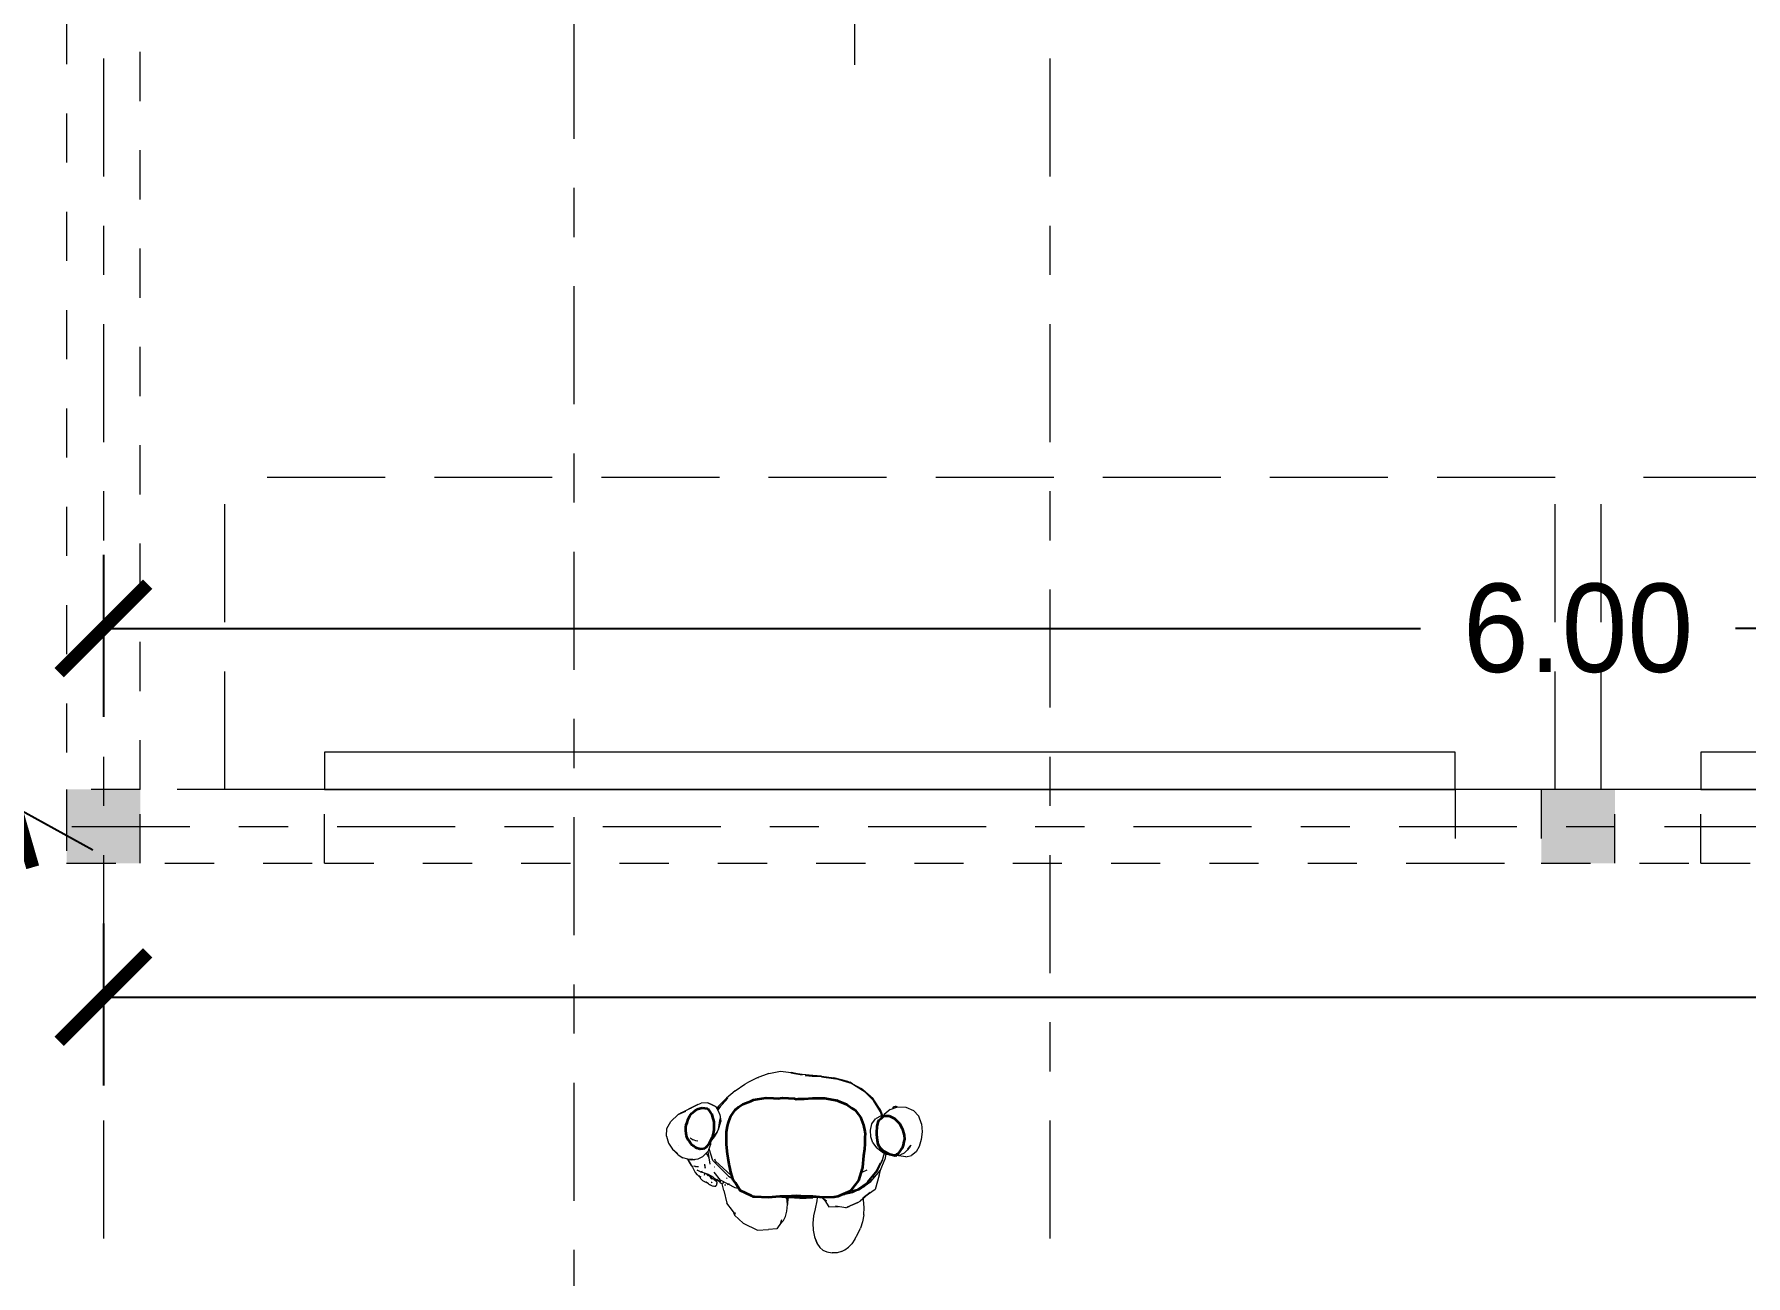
# Model space of a CAD drawing. Header units: millimetres. Extents: x -9559 to 23034, y -7226 to 22400.
# Drawn here: x 301.908 to 305.39, y 41.299 to 43.824 of the extents above; entities that cross this region are included whole.
import ezdxf

# ---------------------------------------------------------------- set-up
doc = ezdxf.new("R2010")
doc.units = ezdxf.units.MM
doc.header["$LTSCALE"] = 0.02
for name, pattern in [('0', [0]), ('ACAD_ISO02W100', [15, 12, -3]), ('ACAD_ISO10W100', [18, 12, -3, 0, -3]), ('DASHED2', [0.375, 0.25, -0.125])]:
    doc.linetypes.add(name, pattern=pattern)
for name, color, linetype, lineweight in [('A-ANNO-DIMS', 251, 'Continuous', 9), ('A-DOOR', 8, '0', 18), ('A-GENM', 255, 'Continuous', 5), ('G-ANNO-DIMS', 252, 'Continuous', 15), ('G-IMPT', 8, 'Continuous', 9), ('I-FURN', 9, 'Continuous', 9), ('S-GRID', 253, 'ACAD_ISO10W100', 5)]:
    doc.layers.add(name, color=color, linetype=linetype, lineweight=lineweight)
doc.layers.add('IH-PLANO BASE', color=250, linetype='DASHED2', lineweight=5, transparency=0.55)
doc.styles.get("Standard").update_dxf_attribs({"font": 'GOTHIC.TTF'})
doc.dimstyles.get("Standard").update_dxf_attribs({"dimtxt": 0.18, "dimasz": 0.18, "dimexe": 0.18, "dimexo": 0.0625, "dimgap": 0.09, "dimtad": 0, "dimzin": 3, "dimdsep": 46, "dimtxsty": 'Standard', "dimblk": 'ARCHTICK', "dimcen": 0.09, "dimadec": 0, "dimazin": 0, "dimtfac": 1, "dimtofl": 0, "dimtmove": 0, "dimatfit": 3, "dimldrblk": 'ARCHTICK', "dimfxl": 1, "dimtolj": 1, "dimtzin": 0, "dimarcsym": 0})

# ---------------------------------------------------------------- blocks, each defined once
blk = doc.blocks.new('Puerta elevada enrollable - 2435 x 1981mm-626876-Nivel 1')
at = {"layer": 'A-DOOR'}
blk.add_line((-1.3532, -0.075), (1.3532, -0.075), dxfattribs=at)
at = {"layer": 'A-DOOR', "linetype": 'ACAD_ISO02W100'}
for p, q in [((-1.3532, -0.075), (-1.3532, -0.7098)), ((1.3532, -0.075), (1.3532, -0.7098)), ((-1.3532, -0.7098), (1.3532, -0.7098))]:
    blk.add_line(p, q, dxfattribs=at)
at = {"layer": 'A-DOOR', "lineweight": 18}
for p, q in [((1.15, -0.075), (-1.15, -0.075)), ((-1.15, -0.075), (-1.15, -0.151)), ((1.15, -0.151), (1.15, -0.075)), ((-1.15, -0.151), (1.15, -0.151))]:
    blk.add_line(p, q, dxfattribs=at)
blk = doc.blocks.new('Female Figure 2 - 01skin_DXF-324356-Nivel 1')
at = {"layer": 'G-IMPT'}
for p, q in [((0.1914, -0.7645), (0.1913, -0.7656)), ((0.1914, -0.7645), (0.1931, -0.7621)), ((0.1939, -0.7612), (0.1931, -0.7621)), ((0.1939, -0.7612), (0.1962, -0.7611)), ((0.1975, -0.7612), (0.1962, -0.7611)), ((0.1987, -0.762), (0.1975, -0.7612)), ((0.1987, -0.762), (0.1981, -0.7616)), ((0.1998, -0.7624), (0.1981, -0.7616)), ((0.1987, -0.7622), (0.199, -0.7625)), ((-0.2264, -0.8685), (-0.2205, -0.8776)), ((-0.2262, -0.8682), (-0.2242, -0.8712)), ((-0.2258, -0.8692), (-0.2237, -0.873)), ((-0.2199, -0.8707), (-0.2202, -0.8694)), ((-0.2199, -0.8707), (-0.2202, -0.8694)), ((-0.1888, -0.8569), (-0.1847, -0.862)), ((-0.1825, -0.865), (-0.1847, -0.862)), ((-0.2183, -0.881), (-0.2242, -0.8712)), ((-0.2237, -0.873), (-0.2201, -0.8787)), ((-0.2183, -0.881), (-0.2205, -0.8776)), ((-0.2201, -0.8787), (-0.2163, -0.8846)), ((-0.2163, -0.8846), (-0.2116, -0.8943)), ((-0.2085, -0.8842), (-0.2138, -0.8826)), ((-0.2138, -0.8826), (-0.2131, -0.883)), ((-0.2085, -0.8842), (-0.2131, -0.883)), ((-0.2116, -0.8943), (-0.2105, -0.8957)), ((-0.2059, -0.9006), (-0.2105, -0.8957)), ((-0.2071, -0.8838), (-0.2103, -0.8832)), ((-0.2103, -0.8832), (-0.2089, -0.8835)), ((-0.1999, -0.8939), (-0.2067, -0.8911)), ((-0.2067, -0.8911), (-0.2034, -0.8924)), ((-0.2042, -0.8842), (-0.2066, -0.8838)), ((-0.2036, -0.9029), (-0.2059, -0.9006)), ((-0.2036, -0.9029), (-0.1993, -0.9046)), ((-0.1998, -0.9057), (-0.2033, -0.9015)), ((-0.2024, -0.9027), (-0.2033, -0.9015)), ((-0.2024, -0.9027), (-0.2014, -0.9046)), ((-0.201, -0.9045), (-0.2023, -0.9033)), ((-0.2023, -0.9033), (-0.1993, -0.9046)), ((-0.2014, -0.9046), (-0.2004, -0.9067)), ((-0.1998, -0.9057), (-0.201, -0.9045)), ((-0.1999, -0.8939), (-0.1957, -0.893)), ((-0.1999, -0.8939), (-0.1986, -0.8942)), ((-0.1999, -0.8939), (-0.1949, -0.8956)), ((-0.1986, -0.8942), (-0.1957, -0.893)), ((-0.1949, -0.8956), (-0.1885, -0.8977)), ((-0.1915, -0.8967), (-0.1926, -0.9017)), ((-0.1915, -0.8967), (-0.1926, -0.9017)), ((-0.1902, -0.8866), (-0.1909, -0.8785)), ((-0.1901, -0.8866), (-0.1909, -0.8785)), ((-0.1885, -0.8977), (-0.1847, -0.8991)), ((-0.1881, -0.8988), (-0.186, -0.8997)), ((-0.1881, -0.8988), (-0.1848, -0.9001)), ((-0.1871, -0.8984), (-0.1857, -0.9005)), ((-0.1871, -0.8986), (-0.1857, -0.9005)), ((-0.1871, -0.8987), (-0.1857, -0.9005)), ((-0.1871, -0.8992), (-0.186, -0.8997)), ((-0.1871, -0.8993), (-0.1843, -0.9024)), ((-0.1871, -0.8995), (-0.1854, -0.9017)), ((-0.1858, -0.9008), (-0.1843, -0.9024)), ((-0.1854, -0.9017), (-0.1857, -0.9005)), ((-0.1848, -0.9001), (-0.1814, -0.9021)), ((-0.1847, -0.8991), (-0.1811, -0.9009)), ((-0.1784, -0.9061), (-0.1814, -0.9021)), ((-0.1814, -0.9021), (-0.1767, -0.9085)), ((-0.1814, -0.9021), (-0.1791, -0.9049)), ((-0.1811, -0.9009), (-0.1781, -0.9026)), ((-0.1767, -0.9085), (-0.1791, -0.9049)), ((-0.1781, -0.9026), (-0.1752, -0.9045)), ((-0.1752, -0.9045), (-0.1722, -0.907)), ((-0.1723, -0.8837), (-0.1718, -0.8843)), ((-0.2004, -0.9067), (-0.1998, -0.9078)), ((-0.1954, -0.9125), (-0.1998, -0.9078)), ((-0.194, -0.9132), (-0.1954, -0.9125)), ((-0.194, -0.9132), (-0.1923, -0.9141)), ((-0.1897, -0.915), (-0.1923, -0.9141)), ((-0.1858, -0.9171), (-0.1897, -0.915)), ((-0.1871, -0.9161), (-0.1883, -0.915)), ((-0.1847, -0.9181), (-0.1883, -0.915)), ((-0.1864, -0.9167), (-0.1871, -0.9161)), ((-0.1838, -0.9188), (-0.1864, -0.9167)), ((-0.1847, -0.9181), (-0.1858, -0.9171)), ((-0.1838, -0.9188), (-0.1831, -0.9192)), ((-0.1831, -0.9192), (-0.1821, -0.9198)), ((-0.1821, -0.9198), (-0.1812, -0.9202)), ((-0.1812, -0.9202), (-0.1804, -0.9206)), ((-0.1804, -0.9206), (-0.1762, -0.9224)), ((-0.1794, -0.9059), (-0.1768, -0.9076)), ((-0.1794, -0.9059), (-0.1779, -0.907)), ((-0.1773, -0.9072), (-0.1786, -0.9066)), ((-0.1786, -0.9066), (-0.1768, -0.9076)), ((-0.1784, -0.9061), (-0.1767, -0.9085)), ((-0.1773, -0.916), (-0.1783, -0.9158)), ((-0.1779, -0.907), (-0.1761, -0.9094)), ((-0.1773, -0.9072), (-0.1752, -0.9082)), ((-0.1773, -0.916), (-0.1762, -0.9165)), ((-0.1767, -0.9085), (-0.1761, -0.9094)), ((-0.1762, -0.9224), (-0.1729, -0.9234)), ((-0.1725, -0.9099), (-0.1752, -0.9082)), ((-0.1707, -0.924), (-0.1729, -0.9234)), ((-0.1725, -0.9099), (-0.1698, -0.912)), ((-0.1722, -0.907), (-0.1691, -0.9088)), ((-0.1698, -0.9238), (-0.1707, -0.924)), ((-0.1698, -0.912), (-0.167, -0.9152)), ((-0.1698, -0.9238), (-0.1687, -0.9232)), ((-0.1691, -0.9088), (-0.1667, -0.9108)), ((-0.1687, -0.9224), (-0.1667, -0.9205)), ((-0.1687, -0.9224), (-0.1681, -0.9214)), ((-0.1687, -0.9232), (-0.1681, -0.9214)), ((-0.1659, -0.9102), (-0.1671, -0.9091)), ((-0.1634, -0.9127), (-0.1671, -0.9091)), ((-0.167, -0.9152), (-0.1666, -0.9179)), ((-0.1648, -0.9117), (-0.1667, -0.9108)), ((-0.1667, -0.9205), (-0.1666, -0.9179)), ((-0.1624, -0.9132), (-0.1659, -0.9102)), ((-0.1649, -0.9112), (-0.1659, -0.9102)), ((-0.1659, -0.9102), (-0.1634, -0.9127)), ((-0.1624, -0.9132), (-0.1649, -0.9112)), ((-0.1613, -0.914), (-0.1649, -0.9112)), ((-0.1649, -0.9112), (-0.1634, -0.9125)), ((-0.1634, -0.9127), (-0.1648, -0.9117)), ((-0.1613, -0.914), (-0.1634, -0.9125)), ((-0.1634, -0.9125), (-0.1619, -0.9139)), ((-0.1634, -0.9125), (-0.16, -0.9146)), ((-0.1624, -0.9132), (-0.1634, -0.9127)), ((-0.1589, -0.9136), (-0.1634, -0.9127)), ((-0.1597, -0.9136), (-0.1634, -0.9127)), ((-0.1624, -0.9132), (-0.1613, -0.914)), ((-0.1619, -0.9139), (-0.16, -0.9159)), ((-0.1613, -0.914), (-0.16, -0.9146)), ((-0.16, -0.9159), (-0.1583, -0.9175)), ((-0.1589, -0.9136), (-0.1597, -0.9136)), ((-0.1583, -0.9175), (-0.1566, -0.9189)), ((-0.155, -0.92), (-0.1566, -0.9189)), ((-0.153, -0.9151), (-0.1555, -0.9179)), ((-0.1555, -0.9179), (-0.1554, -0.9177)), ((-0.1535, -0.9151), (-0.1526, -0.9148)), ((-0.1535, -0.9151), (-0.1526, -0.9148)), ((-0.1484, -0.9211), (-0.1512, -0.9214)), ((-0.1484, -0.9211), (-0.1507, -0.9213)), ((-0.1473, -0.9061), (-0.1456, -0.9077)), ((-0.1447, -0.9201), (-0.1453, -0.9204)), ((-0.1416, -0.9183), (-0.1447, -0.9201))]:
    blk.add_line(p, q, dxfattribs=at)
blk = doc.blocks.new('Female Figure 2 - Female Figure 2-V14-Nivel 1')
at = {"layer": 'A-GENM', "lineweight": 35}
for p, q in [((-0.2034, 0.0658), (-0.1972, 0.0708)), ((-0.1972, 0.0708), (-0.1933, 0.0741)), ((-0.1933, 0.0741), (-0.1898, 0.0754)), ((-0.1898, 0.0754), (-0.1819, 0.0776)), ((-0.1817, 0.0775), (-0.1721, 0.0761)), ((-0.1721, 0.0761), (-0.17, 0.0748)), ((-0.17, 0.0748), (-0.1644, 0.0665)), ((-0.1238, 0.0603), (-0.1154, 0.0723)), ((-0.1154, 0.0723), (-0.1142, 0.0739)), ((-0.1142, 0.0739), (-0.1129, 0.0747)), ((-0.1129, 0.0747), (-0.1071, 0.0793)), ((-0.1071, 0.0793), (-0.0992, 0.085)), ((-0.0992, 0.085), (-0.0829, 0.0913)), ((-0.0829, 0.0913), (-0.0774, 0.0939)), ((-0.0774, 0.0939), (-0.0694, 0.0952)), ((-0.0694, 0.0952), (-0.0517, 0.0976)), ((-0.0517, 0.0976), (-0.0367, 0.0969)), ((-0.0367, 0.0969), (-0.0274, 0.0968)), ((-0.0274, 0.0968), (-0.0185, 0.0977)), ((-0.0185, 0.0977), (-0.006, 0.097)), ((-0.006, 0.097), (0.0061, 0.0965)), ((0.0061, 0.0965), (0.0095, 0.0953)), ((0.0095, 0.0953), (0.0132, 0.0956)), ((0.0132, 0.0956), (0.0258, 0.0955)), ((0.0258, 0.0955), (0.0428, 0.0969)), ((0.0428, 0.0969), (0.0452, 0.0971)), ((0.0452, 0.0971), (0.0477, 0.0971)), ((0.0477, 0.0971), (0.0677, 0.097)), ((0.0677, 0.097), (0.0712, 0.0963)), ((0.0712, 0.0963), (0.0893, 0.0931)), ((0.0893, 0.0931), (0.0914, 0.0929)), ((0.0914, 0.0929), (0.0943, 0.0918)), ((0.0943, 0.0918), (0.1124, 0.0844)), ((0.1124, 0.0844), (0.1223, 0.0771)), ((0.1223, 0.0771), (0.1296, 0.0728)), ((0.1296, 0.0728), (0.1363, 0.0637)), ((-0.2154, 0.0311), (-0.2152, 0.0381)), ((-0.2152, 0.0381), (-0.2145, 0.0429)), ((-0.2145, 0.0429), (-0.2127, 0.0477)), ((-0.2127, 0.0477), (-0.2107, 0.0547)), ((-0.2107, 0.0547), (-0.2068, 0.061)), ((-0.2068, 0.061), (-0.2034, 0.0658)), ((-0.1644, 0.0665), (-0.1625, 0.065)), ((-0.1625, 0.065), (-0.162, 0.0639)), ((-0.162, 0.0639), (-0.1618, 0.0602)), ((-0.1618, 0.0602), (-0.1585, 0.0491)), ((-0.1585, 0.0491), (-0.1584, 0.0384)), ((-0.1584, 0.0384), (-0.1585, 0.0326)), ((-0.1326, 0.0285), (-0.1306, 0.0403)), ((-0.1306, 0.0403), (-0.1292, 0.0455)), ((-0.1292, 0.0455), (-0.1276, 0.0495)), ((-0.1276, 0.0495), (-0.1238, 0.0603)), ((0.1363, 0.0637), (0.1404, 0.0588)), ((0.1404, 0.0588), (0.1423, 0.0532)), ((0.1423, 0.0532), (0.1463, 0.0424)), ((0.1463, 0.0424), (0.1488, 0.0292)), ((0.1734, 0.0267), (0.1742, 0.04)), ((0.1742, 0.04), (0.1766, 0.0507)), ((0.1766, 0.0507), (0.1783, 0.0534)), ((0.1783, 0.0534), (0.1819, 0.0556)), ((0.1819, 0.0556), (0.1867, 0.0608)), ((0.1867, 0.0608), (0.1899, 0.0611)), ((0.1899, 0.0611), (0.1983, 0.061)), ((0.1983, 0.061), (0.2093, 0.0555)), ((0.2093, 0.0555), (0.2099, 0.0552)), ((0.2099, 0.0552), (0.2103, 0.0548)), ((0.2103, 0.0548), (0.2136, 0.0514)), ((0.2136, 0.0514), (0.2194, 0.0453)), ((0.2194, 0.0453), (0.2248, 0.0355)), ((0.2248, 0.0355), (0.2258, 0.0336)), ((-0.2142, 0.0255), (-0.2154, 0.0311)), ((-0.2136, 0.0206), (-0.2142, 0.0255)), ((-0.2122, 0.0162), (-0.2136, 0.0206)), ((-0.2102, 0.0121), (-0.2122, 0.0162)), ((-0.208, 0.0097), (-0.2102, 0.0121)), ((-0.2054, 0.0055), (-0.208, 0.0097)), ((-0.2021, 0.0016), (-0.2054, 0.0055)), ((-0.2004, 0.0003), (-0.2021, 0.0016)), ((-0.1988, -0.0003), (-0.2004, 0.0003)), ((-0.168, 0.0053), (-0.1731, -0.0017)), ((-0.1619, 0.0174), (-0.1679, 0.0055)), ((-0.1591, 0.0282), (-0.1619, 0.0174)), ((-0.1585, 0.0326), (-0.1591, 0.0282)), ((-0.1327, 0.0082), (-0.1324, 0.0134)), ((-0.1324, 0.0029), (-0.1327, 0.0082)), ((-0.1324, 0.0134), (-0.1326, 0.0285)), ((-0.1302, -0.0165), (-0.1324, 0.0029)), ((0.149, 0.0041), (0.148, -0.0066)), ((0.1488, 0.0292), (0.1495, 0.0243)), ((0.1495, 0.0243), (0.149, 0.0176)), ((0.149, 0.0176), (0.149, 0.0041)), ((0.1733, 0.0251), (0.1734, 0.0267)), ((0.1737, 0.0234), (0.1733, 0.0251)), ((0.1746, 0.0111), (0.1737, 0.0234)), ((0.1759, 0.0035), (0.1746, 0.0111)), ((0.1779, -0.0009), (0.1759, 0.0035)), ((0.227, 0.0014), (0.2246, -0.0044)), ((0.2258, 0.0336), (0.2262, 0.0316)), ((0.2262, 0.0316), (0.2289, 0.0222)), ((0.2286, 0.0087), (0.2271, 0.0015)), ((0.2293, 0.0112), (0.2286, 0.0087)), ((0.2289, 0.0222), (0.2294, 0.014)), ((0.2294, 0.014), (0.2293, 0.0112)), ((-0.1952, -0.0035), (-0.1988, -0.0003)), ((-0.193, -0.0044), (-0.1952, -0.0035)), ((-0.188, -0.006), (-0.193, -0.0044)), ((-0.1874, -0.0064), (-0.188, -0.006)), ((-0.1863, -0.0065), (-0.1874, -0.0064)), ((-0.1795, -0.0062), (-0.1863, -0.0065)), ((-0.1747, -0.0034), (-0.1795, -0.0062)), ((-0.1731, -0.0017), (-0.1747, -0.0034)), ((-0.1291, -0.0246), (-0.1302, -0.0165)), ((-0.1267, -0.0378), (-0.1291, -0.0246)), ((0.1466, -0.0201), (0.1441, -0.0429)), ((0.148, -0.0066), (0.1466, -0.0201)), ((0.1822, -0.006), (0.1779, -0.0009)), ((0.1861, -0.0103), (0.1822, -0.006)), ((0.1898, -0.0118), (0.1861, -0.0103)), ((0.1998, -0.0175), (0.1898, -0.0118)), ((0.2028, -0.0181), (0.1998, -0.0175)), ((0.2081, -0.0195), (0.2028, -0.0181)), ((0.2098, -0.02), (0.2081, -0.0195)), ((0.2113, -0.02), (0.2098, -0.02)), ((0.2129, -0.0194), (0.2113, -0.02)), ((0.2133, -0.0175), (0.2129, -0.0194)), ((0.2151, -0.0169), (0.2133, -0.0175)), ((0.2167, -0.0157), (0.2151, -0.0169)), ((0.2186, -0.0127), (0.2167, -0.0157)), ((0.2216, -0.0084), (0.2186, -0.0127)), ((0.2232, -0.0067), (0.2216, -0.0084)), ((0.2246, -0.0044), (0.2232, -0.0067)), ((-0.1258, -0.0433), (-0.1267, -0.0378)), ((-0.1234, -0.0537), (-0.1258, -0.0433)), ((-0.1191, -0.0691), (-0.1234, -0.0537)), ((-0.1144, -0.0754), (-0.1191, -0.0691)), ((0.1436, -0.0457), (0.1358, -0.0706)), ((0.1439, -0.0446), (0.1436, -0.0457)), ((0.144, -0.044), (0.1439, -0.0446)), ((0.1441, -0.0429), (0.144, -0.044)), ((-0.1047, -0.0907), (-0.1144, -0.0754)), ((-0.0817, -0.1017), (-0.1047, -0.0907)), ((-0.0789, -0.1032), (-0.0817, -0.1017)), ((-0.0752, -0.1037), (-0.0789, -0.1032)), ((-0.0474, -0.105), (-0.0752, -0.1037)), ((-0.0236, -0.1029), (-0.0474, -0.105)), ((-0.017, -0.103), (-0.0236, -0.1029)), ((-0.0101, -0.1027), (-0.017, -0.103)), ((0.0098, -0.1015), (-0.0101, -0.1027)), ((0.0283, -0.1027), (0.0098, -0.1015)), ((0.0355, -0.1029), (0.0283, -0.1027)), ((0.0429, -0.103), (0.0355, -0.1029)), ((0.0637, -0.1049), (0.0429, -0.103)), ((0.0867, -0.1041), (0.0637, -0.1049)), ((0.0938, -0.1031), (0.0867, -0.1041)), ((0.1001, -0.1001), (0.0938, -0.1031)), ((0.1194, -0.0921), (0.1001, -0.1001)), ((0.1286, -0.0795), (0.1194, -0.0921)), ((0.1358, -0.0706), (0.1286, -0.0795))]:
    blk.add_line(p, q, dxfattribs=at)
at = {"layer": 'G-IMPT'}
for p, q in [((-0.0464, 0.1475), (-0.0703, 0.1385)), ((-0.0692, 0.1393), (-0.0676, 0.1395)), ((-0.0464, 0.1475), (-0.0229, 0.1519)), ((-0.0229, 0.1519), (-0.0012, 0.1493)), ((0.0212, 0.1455), (-0.0017, 0.1486)), ((-0.0017, 0.1486), (0.0217, 0.1444)), ((0.0217, 0.1444), (-0.0012, 0.1493)), ((0.0429, 0.143), (0.0212, 0.1455)), ((0.0417, 0.1415), (0.0274, 0.1429)), ((0.0436, 0.142), (0.0304, 0.1429)), ((0.061, 0.1405), (0.0417, 0.1415)), ((0.0607, 0.1419), (0.0429, 0.143)), ((0.0436, 0.142), (0.0623, 0.1413)), ((0.0607, 0.1419), (0.0861, 0.1386)), ((0.061, 0.1405), (0.0903, 0.1365)), ((0.0623, 0.1413), (0.0888, 0.138)), ((-0.1151, 0.1122), (-0.1321, 0.0973)), ((-0.1151, 0.1122), (-0.0954, 0.1258)), ((-0.0954, 0.1258), (-0.0905, 0.1284)), ((-0.0703, 0.1385), (-0.0905, 0.1284)), ((0.1144, 0.1311), (0.0861, 0.1386)), ((0.0888, 0.138), (0.1186, 0.1296)), ((0.1237, 0.1266), (0.0903, 0.1365)), ((0.1237, 0.1266), (0.1144, 0.1311)), ((0.1237, 0.1266), (0.1186, 0.1296)), ((0.1186, 0.1296), (0.1495, 0.1103)), ((0.1186, 0.1296), (0.1451, 0.1139)), ((0.1237, 0.1266), (0.1413, 0.1165)), ((0.1495, 0.1103), (0.1413, 0.1165)), ((0.1669, 0.0925), (0.1451, 0.1139)), ((0.1657, 0.0955), (0.1451, 0.1139)), ((0.1495, 0.1103), (0.1451, 0.1139)), ((0.1495, 0.1103), (0.1632, 0.0979)), ((-0.2311, 0.0642), (-0.2154, 0.071)), ((-0.2216, 0.0687), (-0.2191, 0.0701)), ((-0.2191, 0.0701), (-0.2152, 0.0722)), ((-0.2152, 0.0722), (-0.2038, 0.0785)), ((-0.2098, 0.0746), (-0.1909, 0.0844)), ((-0.2098, 0.0746), (-0.2039, 0.0778)), ((-0.1909, 0.0844), (-0.2039, 0.0778)), ((-0.2038, 0.0785), (-0.1979, 0.0812)), ((-0.1972, 0.0708), (-0.2034, 0.0658)), ((-0.1979, 0.0812), (-0.1909, 0.0844)), ((-0.1933, 0.0741), (-0.1972, 0.0708)), ((-0.1898, 0.0754), (-0.1933, 0.0741)), ((-0.1909, 0.0844), (-0.1843, 0.0867)), ((-0.1898, 0.0754), (-0.1819, 0.0776)), ((-0.1703, 0.0876), (-0.1843, 0.0867)), ((-0.1817, 0.0775), (-0.1721, 0.0761)), ((-0.17, 0.0748), (-0.1721, 0.0761)), ((-0.1591, 0.0825), (-0.1703, 0.0876)), ((-0.1703, 0.0876), (-0.1651, 0.0853)), ((-0.1703, 0.0876), (-0.1544, 0.0801)), ((-0.1644, 0.0665), (-0.17, 0.0748)), ((-0.1651, 0.0853), (-0.1544, 0.0801)), ((-0.1591, 0.0825), (-0.1544, 0.0801)), ((-0.1478, 0.0693), (-0.1544, 0.0801)), ((-0.1477, 0.0817), (-0.1523, 0.0766)), ((-0.1504, 0.0734), (-0.1469, 0.0783)), ((-0.1447, 0.0806), (-0.1497, 0.0739)), ((-0.1477, 0.0817), (-0.1321, 0.0973)), ((-0.1469, 0.0783), (-0.1297, 0.0969)), ((-0.1447, 0.0806), (-0.1297, 0.0969)), ((-0.1154, 0.0723), (-0.1238, 0.0603)), ((-0.1142, 0.0739), (-0.1154, 0.0723)), ((-0.1142, 0.0739), (-0.1129, 0.0747)), ((-0.1071, 0.0793), (-0.1129, 0.0747)), ((-0.0992, 0.085), (-0.1071, 0.0793)), ((-0.0829, 0.0913), (-0.0992, 0.085)), ((-0.0774, 0.0939), (-0.0829, 0.0913)), ((-0.0694, 0.0952), (-0.0774, 0.0939)), ((-0.0517, 0.0976), (-0.0694, 0.0952)), ((-0.0367, 0.0969), (-0.0517, 0.0976)), ((-0.0367, 0.0969), (-0.0274, 0.0968)), ((-0.0274, 0.0968), (-0.0185, 0.0977)), ((-0.006, 0.097), (-0.0185, 0.0977)), ((0.0061, 0.0965), (-0.006, 0.097)), ((0.0095, 0.0953), (0.0061, 0.0965)), ((0.0132, 0.0956), (0.0095, 0.0953)), ((0.0258, 0.0955), (0.0132, 0.0956)), ((0.0428, 0.0969), (0.0258, 0.0955)), ((0.0428, 0.0969), (0.0452, 0.0971)), ((0.0452, 0.0971), (0.0477, 0.0971)), ((0.0677, 0.097), (0.0477, 0.0971)), ((0.0677, 0.097), (0.0712, 0.0963)), ((0.0712, 0.0963), (0.0893, 0.0931)), ((0.0893, 0.0931), (0.0914, 0.0929)), ((0.0914, 0.0929), (0.0943, 0.0918)), ((0.0943, 0.0918), (0.1124, 0.0844)), ((0.1223, 0.0771), (0.1124, 0.0844)), ((0.1296, 0.0728), (0.1223, 0.0771)), ((0.1363, 0.0637), (0.1296, 0.0728)), ((0.1806, 0.0737), (0.1632, 0.0979)), ((0.1817, 0.0718), (0.1657, 0.0955)), ((0.1808, 0.0696), (0.1669, 0.0925)), ((0.1855, 0.0613), (0.1806, 0.0737)), ((0.1855, 0.0613), (0.1817, 0.0718)), ((0.2008, 0.0742), (0.1882, 0.0637)), ((0.2008, 0.0742), (0.2161, 0.0793)), ((0.2161, 0.0793), (0.2326, 0.0787)), ((0.2326, 0.0787), (0.2479, 0.0722)), ((0.2479, 0.0722), (0.2591, 0.0604)), ((-0.2546, 0.0199), (-0.2535, 0.0353)), ((-0.2535, 0.0353), (-0.246, 0.05)), ((-0.2311, 0.0642), (-0.246, 0.05)), ((-0.2189, 0.0696), (-0.2311, 0.0642)), ((-0.2311, 0.0642), (-0.2261, 0.0664)), ((-0.2216, 0.0687), (-0.2261, 0.0664)), ((-0.2156, 0.0321), (-0.2152, 0.0436)), ((-0.2154, 0.0325), (-0.2152, 0.0436)), ((-0.2154, 0.0311), (-0.2152, 0.0381)), ((-0.2152, 0.0381), (-0.2145, 0.0429)), ((-0.2127, 0.0477), (-0.2145, 0.0429)), ((-0.2107, 0.0547), (-0.2127, 0.0477)), ((-0.2068, 0.061), (-0.2107, 0.0547)), ((-0.2068, 0.061), (-0.2034, 0.0658)), ((-0.1625, 0.065), (-0.1644, 0.0665)), ((-0.162, 0.0639), (-0.1625, 0.065)), ((-0.1618, 0.0602), (-0.162, 0.0639)), ((-0.1618, 0.0602), (-0.1585, 0.0491)), ((-0.1579, 0.0363), (-0.1591, 0.0282)), ((-0.1585, 0.0491), (-0.1584, 0.0384)), ((-0.1584, 0.0384), (-0.1585, 0.0326)), ((-0.1579, 0.0363), (-0.1582, 0.035)), ((-0.1489, 0.0335), (-0.1456, 0.0555)), ((-0.1489, 0.0335), (-0.1442, 0.0494)), ((-0.1489, 0.0335), (-0.147, 0.0414)), ((-0.1459, 0.0636), (-0.1478, 0.0693)), ((-0.147, 0.0414), (-0.1456, 0.0555)), ((-0.1459, 0.0636), (-0.1442, 0.0494)), ((-0.1306, 0.0403), (-0.1326, 0.0285)), ((-0.1292, 0.0455), (-0.1306, 0.0403)), ((-0.1276, 0.0495), (-0.1292, 0.0455)), ((-0.1276, 0.0495), (-0.1238, 0.0603)), ((0.1363, 0.0637), (0.1404, 0.0588)), ((0.1423, 0.0532), (0.1404, 0.0588)), ((0.1463, 0.0424), (0.1423, 0.0532)), ((0.1463, 0.0424), (0.1488, 0.0292)), ((0.1608, 0.0318), (0.1635, 0.0447)), ((0.1635, 0.0447), (0.1706, 0.0554)), ((0.1824, 0.061), (0.1706, 0.0554)), ((0.1742, 0.04), (0.1734, 0.0267)), ((0.1766, 0.0507), (0.1742, 0.04)), ((0.1783, 0.0534), (0.1766, 0.0507)), ((0.1819, 0.0556), (0.1783, 0.0534)), ((0.1837, 0.0612), (0.1808, 0.0696)), ((0.1819, 0.0556), (0.1867, 0.0608)), ((0.1824, 0.061), (0.185, 0.0613)), ((0.1985, 0.0611), (0.185, 0.0613)), ((0.1882, 0.0637), (0.1865, 0.0612)), ((0.1867, 0.0608), (0.1899, 0.0611)), ((0.1983, 0.061), (0.1899, 0.0611)), ((0.2093, 0.0555), (0.1983, 0.061)), ((0.2101, 0.0552), (0.1985, 0.0611)), ((0.2093, 0.0555), (0.2099, 0.0552)), ((0.2099, 0.0552), (0.2103, 0.0548)), ((0.2101, 0.0552), (0.2122, 0.0535)), ((0.2136, 0.0514), (0.2103, 0.0548)), ((0.2176, 0.0487), (0.2122, 0.0535)), ((0.2194, 0.0453), (0.2136, 0.0514)), ((0.2176, 0.0487), (0.2152, 0.0498)), ((0.2194, 0.0453), (0.2248, 0.0355)), ((0.2258, 0.0336), (0.2248, 0.0355)), ((0.2643, 0.0449), (0.2591, 0.0604)), ((0.2643, 0.0449), (0.2653, 0.0286)), ((-0.2546, 0.0199), (-0.2502, 0.0057)), ((-0.2502, 0.0057), (-0.242, -0.0067)), ((-0.2311, 0.0014), (-0.2311, 0.0015)), ((-0.2154, 0.0311), (-0.2156, 0.0321)), ((-0.2154, 0.0311), (-0.2142, 0.0255)), ((-0.2142, 0.0255), (-0.2136, 0.0206)), ((-0.2122, 0.0162), (-0.2136, 0.0206)), ((-0.2122, 0.0162), (-0.2102, 0.0121)), ((-0.2102, 0.0121), (-0.208, 0.0097)), ((-0.208, 0.0097), (-0.2054, 0.0055)), ((-0.2065, 0.0166), (-0.2002, 0.0123)), ((-0.2021, 0.0016), (-0.2054, 0.0055)), ((-0.2004, 0.0003), (-0.2021, 0.0016)), ((-0.2004, 0.0003), (-0.1988, -0.0003)), ((-0.1931, 0.01), (-0.2002, 0.0123)), ((-0.1931, 0.01), (-0.1947, 0.0104)), ((-0.1913, 0.0101), (-0.1931, 0.01)), ((-0.1731, -0.0017), (-0.168, 0.0053)), ((-0.1692, -0.0097), (-0.1647, 0.002)), ((-0.1515, 0.0287), (-0.1686, 0.0068)), ((-0.1592, 0.018), (-0.1686, 0.0068)), ((-0.1577, 0.0187), (-0.1679, 0.0054)), ((-0.1619, 0.0174), (-0.1679, 0.0055)), ((-0.1636, 0.0159), (-0.1679, 0.0054)), ((-0.1648, 0.0095), (-0.1647, 0.002)), ((-0.1619, 0.0174), (-0.1591, 0.0282)), ((-0.1515, 0.0287), (-0.1592, 0.018)), ((-0.1591, 0.0282), (-0.1585, 0.0326)), ((-0.1515, 0.0287), (-0.1577, 0.0187)), ((-0.1515, 0.0287), (-0.1489, 0.0335)), ((-0.1324, 0.0134), (-0.1327, 0.0082)), ((-0.1327, 0.0082), (-0.1324, 0.0029)), ((-0.1324, 0.0134), (-0.1326, 0.0285)), ((-0.1302, -0.0165), (-0.1324, 0.0029)), ((0.149, 0.0041), (0.148, -0.0066)), ((0.1488, 0.0292), (0.1495, 0.0243)), ((0.149, 0.0176), (0.1495, 0.0243)), ((0.149, 0.0041), (0.149, 0.0176)), ((0.1615, 0.0186), (0.1608, 0.0318)), ((0.1655, 0.0066), (0.1615, 0.0186)), ((0.1655, 0.0066), (0.1729, -0.004)), ((0.1734, 0.0267), (0.1733, 0.0251)), ((0.1733, 0.0251), (0.1737, 0.0234)), ((0.1737, 0.0234), (0.1746, 0.0111)), ((0.1746, 0.0111), (0.1759, 0.0035)), ((0.1759, 0.0035), (0.1779, -0.0009)), ((0.2246, -0.0044), (0.227, 0.0014)), ((0.2258, 0.0336), (0.2262, 0.0316)), ((0.2262, 0.0316), (0.2289, 0.0222)), ((0.2286, 0.0087), (0.2271, 0.0015)), ((0.2286, 0.0087), (0.2293, 0.0112)), ((0.2294, 0.014), (0.2289, 0.0222)), ((0.2293, 0.0112), (0.2294, 0.014)), ((0.2357, -0.0056), (0.2428, 0.0013)), ((0.2428, 0.0013), (0.2396, -0.0033)), ((0.2638, 0.013), (0.2598, -0.001)), ((0.2653, 0.0286), (0.2638, 0.013)), ((-0.242, -0.0067), (-0.2317, -0.0164)), ((-0.2317, -0.0164), (-0.2398, -0.0087)), ((-0.2308, -0.0179), (-0.2398, -0.0087)), ((-0.2308, -0.0179), (-0.2212, -0.024)), ((-0.2113, -0.0271), (-0.2212, -0.024)), ((-0.2008, -0.0279), (-0.2113, -0.0271)), ((-0.2078, -0.0274), (-0.2046, -0.0281)), ((-0.1978, -0.0282), (-0.2046, -0.0281)), ((-0.2008, -0.0279), (-0.1902, -0.0262)), ((-0.1952, -0.0035), (-0.1988, -0.0003)), ((-0.1959, -0.0272), (-0.1978, -0.0282)), ((-0.1952, -0.0035), (-0.193, -0.0044)), ((-0.193, -0.0044), (-0.188, -0.006)), ((-0.1902, -0.0262), (-0.1807, -0.0215)), ((-0.188, -0.006), (-0.1874, -0.0064)), ((-0.1874, -0.0064), (-0.1863, -0.0065)), ((-0.1863, -0.0065), (-0.1795, -0.0062)), ((-0.1769, -0.0181), (-0.1807, -0.0215)), ((-0.1795, -0.0062), (-0.1747, -0.0034)), ((-0.1692, -0.0097), (-0.1769, -0.0181)), ((-0.1747, -0.0034), (-0.1731, -0.0017)), ((-0.1705, -0.011), (-0.1666, -0.037)), ((-0.166, -0.0112), (-0.1681, -0.0067)), ((-0.1601, -0.0295), (-0.1677, -0.0057)), ((-0.1661, -0.0108), (-0.1677, -0.0075)), ((-0.1601, -0.0295), (-0.1283, -0.0616)), ((-0.1546, -0.0308), (-0.156, -0.0266)), ((-0.1559, -0.0322), (-0.1552, -0.0334)), ((-0.1546, -0.0308), (-0.1236, -0.0594)), ((-0.1539, -0.0356), (-0.1545, -0.0344)), ((-0.1291, -0.0246), (-0.1302, -0.0165)), ((-0.1267, -0.0378), (-0.1291, -0.0246)), ((0.1441, -0.0429), (0.1466, -0.0201)), ((0.148, -0.0066), (0.1466, -0.0201)), ((0.1652, -0.0639), (0.1808, -0.0342)), ((0.1841, -0.0127), (0.1729, -0.004)), ((0.1743, -0.052), (0.1834, -0.0317)), ((0.1745, -0.0505), (0.1841, -0.0291)), ((0.1761, -0.0447), (0.1808, -0.0342)), ((0.1779, -0.0009), (0.1822, -0.006)), ((0.1807, -0.0492), (0.19, -0.0279)), ((0.1861, -0.0103), (0.1822, -0.006)), ((0.1834, -0.0083), (0.1898, -0.0118)), ((0.1834, -0.0083), (0.1861, -0.0103)), ((0.188, -0.0145), (0.1834, -0.0317)), ((0.1841, -0.0127), (0.2081, -0.0195)), ((0.1841, -0.0127), (0.1924, -0.0166)), ((0.1841, -0.0127), (0.199, -0.0171)), ((0.1846, -0.0269), (0.1841, -0.0291)), ((0.1898, -0.0118), (0.1861, -0.0103)), ((0.1898, -0.0118), (0.1998, -0.0175)), ((0.192, -0.0164), (0.19, -0.0279)), ((0.199, -0.0171), (0.1924, -0.0166)), ((0.1924, -0.0166), (0.2019, -0.0184)), ((0.1924, -0.0166), (0.1978, -0.0173)), ((0.2098, -0.02), (0.1978, -0.0173)), ((0.199, -0.0171), (0.1998, -0.0175)), ((0.2028, -0.0181), (0.1998, -0.0175)), ((0.2019, -0.0184), (0.2106, -0.0179)), ((0.2081, -0.0195), (0.2028, -0.0181)), ((0.2079, -0.0177), (0.214, -0.0158)), ((0.2098, -0.02), (0.2081, -0.0195)), ((0.2098, -0.02), (0.2113, -0.02)), ((0.2106, -0.0179), (0.214, -0.0158)), ((0.2113, -0.02), (0.2129, -0.0194)), ((0.2133, -0.0175), (0.2129, -0.0194)), ((0.2133, -0.0175), (0.2151, -0.0169)), ((0.2136, -0.0192), (0.2218, -0.0182)), ((0.2151, -0.0169), (0.2167, -0.0157)), ((0.2184, -0.0201), (0.2158, -0.019)), ((0.219, -0.0122), (0.2167, -0.0157)), ((0.2167, -0.0157), (0.2186, -0.0127)), ((0.2326, -0.0222), (0.2184, -0.0201)), ((0.2216, -0.0084), (0.2186, -0.0127)), ((0.2232, -0.0067), (0.2216, -0.0084)), ((0.2291, -0.0146), (0.2218, -0.0182)), ((0.2232, -0.0067), (0.2246, -0.0044)), ((0.2352, -0.0087), (0.2291, -0.0146)), ((0.2326, -0.0222), (0.2442, -0.0196)), ((0.2396, -0.0033), (0.2352, -0.0087)), ((0.2532, -0.0123), (0.2442, -0.0196)), ((0.2598, -0.001), (0.2532, -0.0123)), ((-0.1444, -0.0699), (-0.1573, -0.0531)), ((-0.1283, -0.0616), (-0.1197, -0.0666)), ((-0.1258, -0.0433), (-0.1267, -0.0378)), ((-0.1234, -0.0537), (-0.1258, -0.0433)), ((-0.1236, -0.0594), (-0.1215, -0.0607)), ((-0.1234, -0.0537), (-0.1191, -0.0691)), ((-0.1191, -0.0691), (-0.1144, -0.0754)), ((0.1358, -0.0706), (0.1436, -0.0457)), ((0.1436, -0.0457), (0.1439, -0.0446)), ((0.1439, -0.0446), (0.144, -0.044)), ((0.144, -0.044), (0.1441, -0.0429)), ((0.1531, -0.0491), (0.144, -0.0533)), ((0.1546, -0.073), (0.171, -0.0534)), ((0.1565, -0.0725), (0.1745, -0.0505)), ((0.157, -0.0731), (0.1612, -0.0679)), ((0.1615, -0.0725), (0.1807, -0.0492)), ((0.1652, -0.0639), (0.1743, -0.0481)), ((0.1779, -0.0594), (0.1697, -0.0884)), ((0.1779, -0.0594), (0.1807, -0.0492)), ((-0.1147, -0.085), (-0.1444, -0.0699)), ((-0.138, -0.0909), (-0.1413, -0.0774)), ((-0.138, -0.0909), (-0.1319, -0.1167)), ((-0.1069, -0.0872), (-0.1147, -0.085)), ((-0.1144, -0.0754), (-0.1047, -0.0907)), ((-0.1047, -0.0907), (-0.0817, -0.1017)), ((-0.0817, -0.1017), (-0.0789, -0.1032)), ((-0.0789, -0.1032), (-0.0752, -0.1037)), ((-0.0474, -0.105), (-0.0752, -0.1037)), ((-0.0236, -0.1029), (-0.0474, -0.105)), ((-0.0274, -0.1033), (-0.0059, -0.1056)), ((-0.0236, -0.1029), (-0.017, -0.103)), ((-0.017, -0.103), (-0.0101, -0.1027)), ((-0.0104, -0.1029), (0.0192, -0.1047)), ((-0.0101, -0.1027), (0.0098, -0.1015)), ((0.0104, -0.1019), (-0.0101, -0.1027)), ((0.0098, -0.1015), (0.0283, -0.1027)), ((0.0104, -0.1019), (0.0283, -0.1027)), ((0.0192, -0.1047), (0.0507, -0.1043)), ((0.0283, -0.1027), (0.0355, -0.1029)), ((0.0355, -0.1029), (0.0429, -0.103)), ((0.0429, -0.103), (0.0637, -0.1049)), ((0.0585, -0.1044), (0.043, -0.1055)), ((0.0507, -0.1043), (0.0552, -0.1041)), ((0.0637, -0.1049), (0.0867, -0.1041)), ((0.0867, -0.1041), (0.0938, -0.1031)), ((0.0938, -0.1031), (0.1001, -0.1001)), ((0.1194, -0.0921), (0.1001, -0.1001)), ((0.1009, -0.0997), (0.1082, -0.0987)), ((0.136, -0.0902), (0.1082, -0.0987)), ((0.1121, -0.0971), (0.1249, -0.0946)), ((0.1326, -0.0892), (0.1165, -0.0932)), ((0.1286, -0.0795), (0.1194, -0.0921)), ((0.1331, -0.0884), (0.1194, -0.0921)), ((0.1249, -0.0946), (0.1481, -0.0827)), ((0.1286, -0.0795), (0.1358, -0.0706)), ((0.157, -0.0731), (0.1326, -0.0892)), ((0.1331, -0.0884), (0.1565, -0.0725)), ((0.136, -0.0902), (0.1615, -0.0725)), ((0.1598, -0.0947), (0.1395, -0.1125)), ((0.1697, -0.0884), (0.1452, -0.1064)), ((0.1598, -0.0947), (0.1452, -0.1064)), ((0.1481, -0.0827), (0.1499, -0.081)), ((0.1499, -0.081), (0.1511, -0.0797)), ((-0.1204, -0.1312), (-0.1319, -0.1167)), ((-0.1151, -0.1389), (-0.1204, -0.1312)), ((-0.119, -0.1332), (-0.1162, -0.1406)), ((-0.118, -0.1347), (-0.1162, -0.1406)), ((-0.1178, -0.1352), (-0.1162, -0.1406)), ((-0.1161, -0.135), (-0.1151, -0.1389)), ((-0.0122, -0.1433), (-0.01, -0.1324)), ((-0.01, -0.1324), (-0.0084, -0.1194)), ((-0.0084, -0.1194), (-0.0099, -0.1052)), ((-0.0092, -0.1053), (-0.0088, -0.1106)), ((-0.0088, -0.1106), (-0.0084, -0.1194)), ((-0.0079, -0.1054), (-0.0084, -0.1194)), ((0.0166, -0.1069), (-0.0059, -0.1056)), ((0.0166, -0.1069), (0.043, -0.1055)), ((0.0477, -0.1281), (0.0446, -0.1425)), ((0.0511, -0.112), (0.0477, -0.1281)), ((0.0522, -0.1049), (0.0511, -0.112)), ((0.0618, -0.1047), (0.0632, -0.1065)), ((0.0619, -0.1047), (0.0628, -0.1058)), ((0.0713, -0.1124), (0.0632, -0.1065)), ((0.0635, -0.1067), (0.0673, -0.1112)), ((0.0645, -0.1066), (0.0713, -0.1124)), ((0.0673, -0.1112), (0.0758, -0.124)), ((0.0758, -0.124), (0.0952, -0.1233)), ((0.1104, -0.126), (0.0896, -0.1226)), ((0.0896, -0.1226), (0.0952, -0.1233)), ((0.1104, -0.126), (0.1171, -0.1229)), ((0.1347, -0.1148), (0.113, -0.1247)), ((0.113, -0.1247), (0.1181, -0.1226)), ((0.1347, -0.1148), (0.1181, -0.1226)), ((0.1208, -0.1212), (0.1347, -0.1148)), ((0.1347, -0.1148), (0.1395, -0.1125)), ((0.1464, -0.1094), (0.146, -0.1068)), ((0.1475, -0.125), (0.1464, -0.1094)), ((0.147, -0.1403), (0.1475, -0.125)), ((-0.1162, -0.1406), (-0.0987, -0.1572)), ((-0.0987, -0.1572), (-0.0692, -0.1715)), ((-0.0692, -0.1715), (-0.0469, -0.1703)), ((-0.03, -0.1684), (-0.0469, -0.1703)), ((-0.021, -0.1559), (-0.03, -0.1684)), ((-0.0204, -0.1505), (-0.0235, -0.1592)), ((-0.0235, -0.1592), (-0.0168, -0.1518)), ((-0.0168, -0.1518), (-0.0122, -0.1433)), ((0.0446, -0.1425), (0.0433, -0.1568)), ((0.0433, -0.1568), (0.044, -0.1711)), ((0.044, -0.1711), (0.0467, -0.1846)), ((0.1349, -0.179), (0.1403, -0.1675)), ((0.1445, -0.1547), (0.1403, -0.1675)), ((0.147, -0.1403), (0.1445, -0.1547)), ((0.0467, -0.1846), (0.0511, -0.1964)), ((0.0467, -0.1846), (0.0472, -0.1862)), ((0.0467, -0.1846), (0.0515, -0.1977)), ((0.0472, -0.1862), (0.0515, -0.1977)), ((0.0511, -0.1964), (0.0515, -0.1977)), ((0.0515, -0.1977), (0.0571, -0.2065)), ((0.0571, -0.2065), (0.0637, -0.2122)), ((0.1086, -0.2115), (0.1155, -0.2062)), ((0.1222, -0.199), (0.1155, -0.2062)), ((0.1288, -0.1898), (0.1222, -0.199)), ((0.1288, -0.1898), (0.1349, -0.179)), ((0.0637, -0.2122), (0.072, -0.2156)), ((0.072, -0.2156), (0.0825, -0.2174)), ((0.0929, -0.2175), (0.0825, -0.2174)), ((0.1016, -0.2149), (0.0929, -0.2175)), ((0.1016, -0.2149), (0.1086, -0.2115))]:
    blk.add_line(p, q, dxfattribs=at)
blk.add_blockref('Female Figure 2 - 01skin_DXF-324356-Nivel 1', (0.0147, 0.8415))
blk = doc.blocks.new('Cotas de elevación - Cota de elevación - Destino rellenado-10655-Nivel 1')
at = {"transparency": 33554572}
h = blk.add_hatch(color=256, dxfattribs=at)
h.dxf.hatch_style = 1
h.paths.add_polyline_path([(0.002, 0), (0.001859, 0, -0.414214), (0, -0.001859), (0, -0.002, 0.414214)])
h.paths.add_polyline_path([(0, 0.001859), (0, 0.002, 0.414214), (-0.002, 0), (-0.001859, 0, -0.414214)])
h = blk.add_hatch(color=256, dxfattribs=at)
h.dxf.hatch_style = 1
h.paths.add_polyline_path([(0, 0), (-0.001859, 0, 0.414214), (0, -0.001859)])
h.paths.add_polyline_path([(0, 0.001859), (0, 0), (0.001859, 0, 0.414214)])
at = {"layer": 'G-ANNO-DIMS', "lineweight": 20}
h = blk.add_hatch(dxfattribs=at)
h.set_pattern_fill('AR-B88', color=256, scale=0.1)
h.paths.add_polyline_path([(0, 0.001859), (0, 0), (0.001859, 0, 0.414214)])
h.paths.add_polyline_path([(0, 0), (-0.001859, 0, 0.414214), (0, -0.001859)])
h.paths.add_polyline_path([(0.002, 0), (0.001859, 0, -0.414214), (0, -0.001859), (0, -0.002, 0.414214)])
h.paths.add_polyline_path([(0, 0.001859), (0, 0.002, 0.414214), (-0.002, 0), (-0.001859, 0, -0.414214)])
for p, q in [((0, -0.003), (0, 0.003)), ((-0.003, 0), (0.014, 0))]:
    blk.add_line(p, q, dxfattribs=at)
for radius in [0.002, 0.001859]:
    blk.add_circle((0, 0), radius, dxfattribs=at)
blk = doc.blocks.new('_ArchTick')
at = {"color": 0, "linetype": 'ByBlock', "const_width": 0.15}
blk.add_lwpolyline([(-0.5, -0.5), (0.5, 0.5)], dxfattribs=at)
blk = doc.blocks.new('*D537')
at = {"layer": 'A-ANNO-DIMS', "color": 0, "lineweight": -2, "transparency": 16777216}
for p, q in [((302.0487, 42.7656), (302.0487, 42.4359)), ((308.0487, 42.7656), (308.0487, 42.4359)), ((302.0487, 42.6159), (304.7281, 42.6159)), ((308.0487, 42.6159), (305.3692, 42.6159))]:
    blk.add_line(p, q, dxfattribs=at)
at = {"layer": 'A-ANNO-DIMS', "color": 0, "lineweight": -2, "transparency": 16777216, "xscale": 0.18, "yscale": 0.18, "zscale": 0.18, "rotation": 180}
blk.add_blockref('_ArchTick', (302.0487, 42.6159), dxfattribs=at)
at = {"layer": 'A-ANNO-DIMS', "color": 0, "lineweight": -2, "transparency": 16777216, "xscale": 0.18, "yscale": 0.18, "zscale": 0.18}
blk.add_blockref('_ArchTick', (308.0487, 42.6159), dxfattribs=at)
at = {"layer": 'A-ANNO-DIMS', "color": 0, "transparency": 16777216, "insert": (305.0487, 42.6159), "char_height": 0.18, "width": 0.607447, "attachment_point": 5}
blk.add_mtext('\\A1;6.00', dxfattribs=at)
blk = doc.blocks.new('*D539')
at = {"layer": 'A-ANNO-DIMS', "color": 0, "lineweight": -2, "transparency": 16777216}
for p, q in [((302.0487, 42.0156), (302.0487, 41.6859)), ((312.3737, 42.0156), (312.3737, 41.6859)), ((302.0487, 41.8659), (306.8313, 41.8659)), ((312.3737, 41.8659), (307.591, 41.8659))]:
    blk.add_line(p, q, dxfattribs=at)
at = {"layer": 'A-ANNO-DIMS', "color": 0, "lineweight": -2, "transparency": 16777216, "xscale": 0.18, "yscale": 0.18, "zscale": 0.18, "rotation": 180}
blk.add_blockref('_ArchTick', (302.0487, 41.8659), dxfattribs=at)
at = {"layer": 'A-ANNO-DIMS', "color": 0, "lineweight": -2, "transparency": 16777216, "xscale": 0.18, "yscale": 0.18, "zscale": 0.18}
blk.add_blockref('_ArchTick', (312.3737, 41.8659), dxfattribs=at)
at = {"layer": 'A-ANNO-DIMS', "color": 0, "transparency": 16777216, "insert": (307.2112, 41.8659), "char_height": 0.18, "width": 0.607447, "attachment_point": 5}
blk.add_mtext('\\A1;10.33', dxfattribs=at)
blk = doc.blocks.new('*D599')
at = {"layer": 'I-FURN', "color": 0, "lineweight": -2, "ltscale": 0.2, "transparency": 16777216}
for p, q in [((314.6493, 58.0021), (313.0793, 40.9502)), ((297.7096, 40.3826), (312.4571, 40.3826))]:
    blk.add_line(p, q, dxfattribs=at)
for start, end in [(84.7398, 111.3549), (153.385, 180)]:
    blk.add_arc((313.0271, 40.3826), 0.75, start, end, dxfattribs=at)
at = {"layer": 'I-FURN', "color": 0, "lineweight": -2, "ltscale": 0.2, "transparency": 16777216, "xscale": 0.18, "yscale": 0.18, "zscale": 0.18}
for p, rotation in [((313.0959, 41.1294), 354.7398387423056), ((312.2771, 40.3826), 270.0000000000001)]:
    blk.add_blockref('_ArchTick', p, dxfattribs=dict(at, rotation=rotation))
at = {"layer": 'I-FURN', "color": 0, "ltscale": 0.2, "transparency": 16777216, "insert": (312.5217, 40.9367), "char_height": 0.18, "attachment_point": 5, "rotation": 42.3699}
blk.add_mtext('\\A1;95°', dxfattribs=at)
blk = doc.blocks.new('*D600')
at = {"layer": 'I-FURN', "color": 0, "lineweight": -2, "ltscale": 0.2, "transparency": 16777216}
for p, q in [((297.7096, 58.0028), (314.085, 58.0623)), ((313.2043, 40.4449), (314.6082, 57.4963))]:
    blk.add_line(p, q, dxfattribs=at)
for start, end in [(180.2081, 201.5802), (243.9209, 265.2931)]:
    blk.add_arc((314.655, 58.0643), 0.75, start, end, dxfattribs=at)
at = {"layer": 'I-FURN', "color": 0, "lineweight": -2, "ltscale": 0.2, "transparency": 16777216, "xscale": 0.18, "yscale": 0.18, "zscale": 0.18}
for p, rotation in [((313.905, 58.0616), 90.20805555555586), ((314.5934, 57.3169), 355.2930766759017)]:
    blk.add_blockref('_ArchTick', p, dxfattribs=dict(at, rotation=rotation))
at = {"layer": 'I-FURN', "color": 0, "ltscale": 0.2, "transparency": 16777216, "insert": (314.1042, 57.5552), "char_height": 0.18, "attachment_point": 5, "rotation": 312.7506}
blk.add_mtext('\\A1;85°', dxfattribs=at)
blk = doc.blocks.new('*D601')
at = {"layer": 'I-FURN', "color": 0, "lineweight": -2, "ltscale": 0.2, "transparency": 16777216}
for p, q in [((314.5925, 58.0641), (298.2171, 58.0046)), ((297.6471, 40.4451), (297.6471, 57.4326))]:
    blk.add_line(p, q, dxfattribs=at)
for start, end in [(336.1191, 0.2081), (270, 294.089)]:
    blk.add_arc((297.6471, 58.0026), 0.75, start, end, dxfattribs=at)
at = {"layer": 'I-FURN', "color": 0, "lineweight": -2, "ltscale": 0.2, "transparency": 16777216, "xscale": 0.18, "yscale": 0.18, "zscale": 0.18}
for p, rotation in [((298.3971, 58.0053), 90.20805555555592), ((297.6471, 57.2526), 180.0000000000019)]:
    blk.add_blockref('_ArchTick', p, dxfattribs=dict(at, rotation=rotation))
at = {"layer": 'I-FURN', "color": 0, "ltscale": 0.2, "transparency": 16777216, "insert": (298.1784, 57.4732), "char_height": 0.18, "attachment_point": 5, "rotation": 45.104}
blk.add_mtext('\\A1;90°', dxfattribs=at)
blk = doc.blocks.new('*D602')
at = {"layer": 'I-FURN', "color": 0, "lineweight": -2, "ltscale": 0.2, "transparency": 16777216}
for p, q in [((297.6471, 57.9401), (297.6471, 40.9526)), ((312.9646, 40.3826), (298.2171, 40.3826))]:
    blk.add_line(p, q, dxfattribs=at)
for start, end in [(66.0151, 90), (0, 23.9849)]:
    blk.add_arc((297.6471, 40.3826), 0.75, start, end, dxfattribs=at)
at = {"layer": 'I-FURN', "color": 0, "lineweight": -2, "ltscale": 0.2, "transparency": 16777216, "xscale": 0.18, "yscale": 0.18, "zscale": 0.18}
for p, rotation in [((297.6471, 41.1326), 180.0000000000019), ((298.3971, 40.3826), 270.0000000000003)]:
    blk.add_blockref('_ArchTick', p, dxfattribs=dict(at, rotation=rotation))
at = {"layer": 'I-FURN', "color": 0, "ltscale": 0.2, "transparency": 16777216, "insert": (298.1774, 40.9129), "char_height": 0.18, "attachment_point": 5, "rotation": 315}
blk.add_mtext('\\A1;90°', dxfattribs=at)
blk = doc.blocks.new('*D612')
at = {"layer": 'A-ANNO-DIMS', "color": 0, "lineweight": -2, "ltscale": 0.2, "transparency": 16777216}
for p, q in [((301.6504, 42.3732), (302.0271, 42.1654)), ((301.8695, 42.2523), (301.4314, 41.4579)), ((300.6785, 40.0927), (301.1166, 40.8871)), ((300.4594, 40.2136), (300.8361, 40.0058))]:
    blk.add_line(p, q, dxfattribs=at)
at = {"layer": 'A-ANNO-DIMS', "color": 0, "lineweight": -2, "ltscale": 0.2, "transparency": 16777216, "xscale": 0.18, "yscale": 0.18, "zscale": 0.18}
for p, rotation in [((301.8695, 42.2523), 61.12335804717098), ((300.6785, 40.0927), 241.123358047171)]:
    blk.add_blockref('_ArchTick', p, dxfattribs=dict(at, rotation=rotation))
at = {"layer": 'A-ANNO-DIMS', "color": 0, "ltscale": 0.2, "transparency": 16777216, "insert": (301.274, 41.1725), "char_height": 0.18, "attachment_point": 5, "rotation": 61.1234}
blk.add_mtext('\\A1;2.47', dxfattribs=at)

msp = doc.modelspace()

# ---------------------------------------------------------------- hatches: boundary and pattern name
at = {"layer": 'IH-PLANO BASE'}
for points in [[(301.9737, 42.1383), (302.1237, 42.1383), (302.1237, 42.2883), (301.9737, 42.2883), (301.9737, 42.1594)], [(304.9737, 42.1383), (305.1237, 42.1383), (305.1237, 42.2883), (304.9737, 42.2883), (304.9737, 42.1594)]]:
    msp.add_hatch(color=256, dxfattribs=at).paths.add_polyline_path(points)

# ---------------------------------------------------------------- linework, layer by layer
for p, q in [((301.9737, 45.6633), (301.9737, 42.1383)), ((302.1237, 42.2883), (302.1237, 45.6633)), ((302.1237, 42.2883), (301.9737, 42.2883)), ((301.9737, 42.2883), (301.9737, 42.1383)), ((302.4987, 42.2883), (302.1237, 42.2883)), ((302.1237, 42.1383), (302.1237, 42.2883)), ((302.4987, 42.1383), (302.4987, 42.2883)), ((304.9737, 42.2883), (304.7987, 42.2883)), ((304.7987, 42.2883), (304.7987, 42.1383)), ((305.2987, 42.2883), (304.9737, 42.2883)), ((305.1237, 42.2883), (304.9737, 42.2883)), ((304.9737, 42.2883), (304.9737, 42.1383)), ((305.1237, 42.1383), (305.1237, 42.2883)), ((305.2987, 42.1383), (305.2987, 42.2883)), ((301.9737, 42.1383), (302.4987, 42.1383)), ((301.9737, 42.1383), (302.1237, 42.1383)), ((302.4987, 42.1383), (304.7987, 42.1383)), ((304.7987, 42.1383), (304.9737, 42.1383)), ((304.9737, 42.1383), (305.2987, 42.1383)), ((304.9737, 42.1383), (305.1237, 42.1383)), ((305.2987, 42.1383), (307.5987, 42.1383))]:
    msp.add_line(p, q, dxfattribs=at)
at = {"layer": 'S-GRID'}
for p, q in [((303.0062, 38.7519), (303.0062, 61.1499)), ((302.0487, 60.5149), (302.0487, 39.3869)), ((303.9737, 60.5149), (303.9737, 39.3869)), ((300.3644, 42.2133), (313.8477, 42.2133))]:
    msp.add_line(p, q, dxfattribs=at)

# ---------------------------------------------------------------- block references
at = {"layer": 'IH-PLANO BASE', "xscale": 99.99999999999993, "yscale": 99.99999999999993, "zscale": 99.99999999999993}
msp.add_blockref('Cotas de elevación - Cota de elevación - Destino rellenado-10655-Nivel 1', (303.5775, 44.0623), dxfattribs=at)
at = {"layer": 'IH-PLANO BASE', "rotation": 180}
for p in [(303.6487, 42.2133), (306.4487, 42.2133)]:
    msp.add_blockref('Puerta elevada enrollable - 2435 x 1981mm-626876-Nivel 1', p, dxfattribs=at)
at = {"layer": 'IH-PLANO BASE'}
msp.add_blockref('Female Figure 2 - Female Figure 2-V14-Nivel 1', (303.4487, 41.5633), dxfattribs=at)

# ---------------------------------------------------------------- dimensions: what is measured, and where the dimension line sits
at = {"layer": 'A-ANNO-DIMS'}
for base, p1, p2, picture, middle in [((308.0487, 42.6159), (302.0487, 42.8281), (308.0487, 42.8281), '*D537', (305.0487, 42.6159)), ((312.373652863, 41.8659358753), (302.048652863, 42.0780679097), (312.373652863, 42.0780679097), '*D539', (307.211152863, 41.8659358753))]:
    dim = msp.add_linear_dim(base=base, p1=p1, p2=p2, dimstyle='Standard', dxfattribs=at)
    dim.commit()
    dim.dimension.update_dxf_attribs({"geometry": picture, "text_midpoint": middle})
at = {"layer": 'A-ANNO-DIMS', "ltscale": 0.2}
dim = msp.add_aligned_dim(p1=(301.5957, 42.4033), p2=(300.4047, 40.2438), distance=0.3127, dimstyle='Standard', dxfattribs=at)
dim.commit()
dim.dimension.update_dxf_attribs({"geometry": '*D612', "text_midpoint": (301.274, 41.1725)})
at = {"layer": 'I-FURN', "ltscale": 0.2}
for base, center, p1, p2, picture, middle in [((313.9963, 57.7057), (314.655, 58.0643), (313.1991, 40.3826), (297.6471, 58.0026), '*D600', (314.1042, 57.5552)), ((298.0229, 57.3535), (297.6471, 58.0026), (314.655, 58.0643), (297.6471, 40.3826), '*D601', (298.1784, 57.4732)), ((312.6925, 41.0538), (313.0271, 40.3826), (297.6471, 40.3826), (314.655, 58.0643), '*D599', (312.5217, 40.9367)), ((298.2966, 40.7576), (297.6471, 40.3826), (297.6471, 58.0026), (313.0271, 40.3826), '*D602', (298.1774, 40.9129))]:
    dim = msp.add_angular_dim_3p(base=base, center=center, p1=p1, p2=p2, dimstyle='Standard', dxfattribs=at)
    dim.commit()
    dim.dimension.update_dxf_attribs({"geometry": picture, "text_midpoint": middle})

doc.saveas('drawing.dxf')
